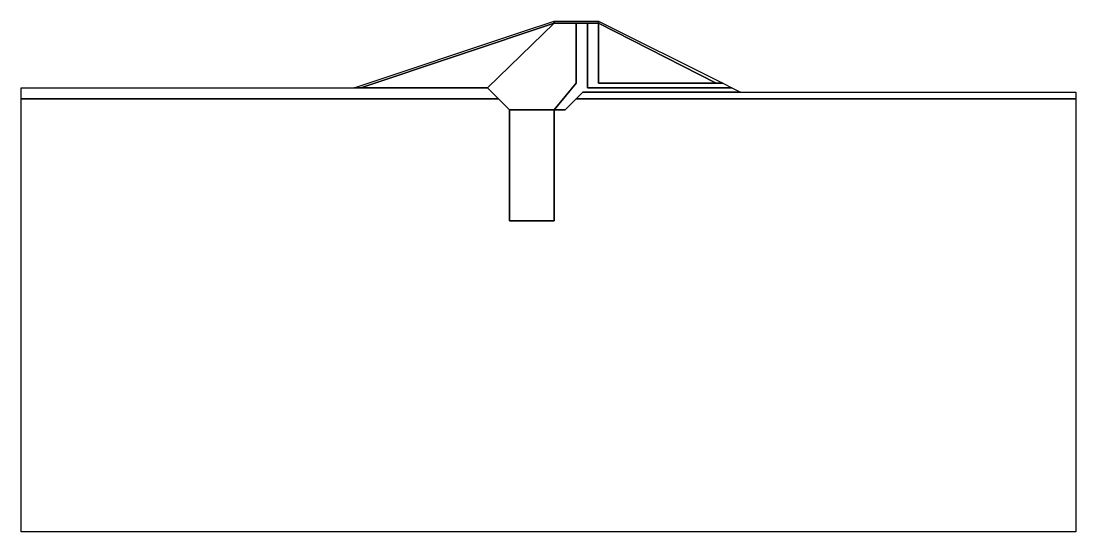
# Model space of a CAD drawing. Header units: metres. Extents: x 0 to 475, y 0 to 230.
import ezdxf

# ---------------------------------------------------------------- set-up
doc = ezdxf.new("R2010")
doc.units = ezdxf.units.M
for name, color, linetype in [('BEDROCK', 7, 'Continuous'), ('CORE', 7, 'Continuous'), ('DRAIN', 7, 'Continuous'), ('FILTER', 7, 'Continuous'), ('GLACIAL_TILL', 7, 'Continuous'), ('GROUTED_BEDROCK', 7, 'Continuous'), ('RIP_RAP', 7, 'Continuous'), ('SHELL', 7, 'Continuous')]:
    doc.layers.add(name, color=color, linetype=linetype)

msp = doc.modelspace()

# ---------------------------------------------------------------- linework, layer by layer
at = {"layer": 'BEDROCK'}
msp.add_lwpolyline([(0, 195), (215, 195), (220, 190), (220, 140), (240, 140), (240, 190), (245, 190), (250, 195), (475, 195), (475, 0), (0, 0), (0, 195)], close=True, dxfattribs=at)
at = {"layer": 'CORE'}
msp.add_lwpolyline([(210, 200), (240, 229), (250, 229), (250, 202), (240, 190), (220, 190), (215, 195), (210, 200)], close=True, dxfattribs=at)
at = {"layer": 'DRAIN'}
msp.add_lwpolyline([(255, 229), (260, 229), (260, 202), (313, 202), (316, 202), (320, 200), (255, 200), (255, 229)], close=True, dxfattribs=at)
at = {"layer": 'FILTER'}
msp.add_lwpolyline([(240, 190), (250, 202), (250, 229), (255, 229), (255, 200), (320, 200), (324, 198), (253, 198), (250, 195), (245, 190), (240, 190)], close=True, dxfattribs=at)
at = {"layer": 'GLACIAL_TILL'}
for points in [[(0, 200), (150, 200), (153, 200), (210, 200), (215, 195), (0, 195), (0, 200)], [(250, 195), (253, 198), (324, 198), (475, 198), (475, 195), (250, 195)]]:
    msp.add_lwpolyline(points, close=True, dxfattribs=at)
at = {"layer": 'GROUTED_BEDROCK'}
msp.add_lwpolyline([(220, 190), (240, 190), (240, 140), (220, 140), (220, 190)], close=True, dxfattribs=at)
at = {"layer": 'RIP_RAP'}
for points in [[(150, 200), (225, 225), (240, 230), (240, 229), (153, 200), (150, 200)], [(260, 230), (316, 202), (313, 202), (260, 229), (260, 230)]]:
    msp.add_lwpolyline(points, close=True, dxfattribs=at)
at = {"layer": 'SHELL'}
for points in [[(153, 200), (240, 229), (210, 200), (153, 200)], [(240, 230), (260, 230), (260, 229), (255, 229), (250, 229), (240, 229), (240, 230)], [(260, 229), (313, 202), (260, 202), (260, 229)]]:
    msp.add_lwpolyline(points, close=True, dxfattribs=at)

doc.saveas('drawing.dxf')
